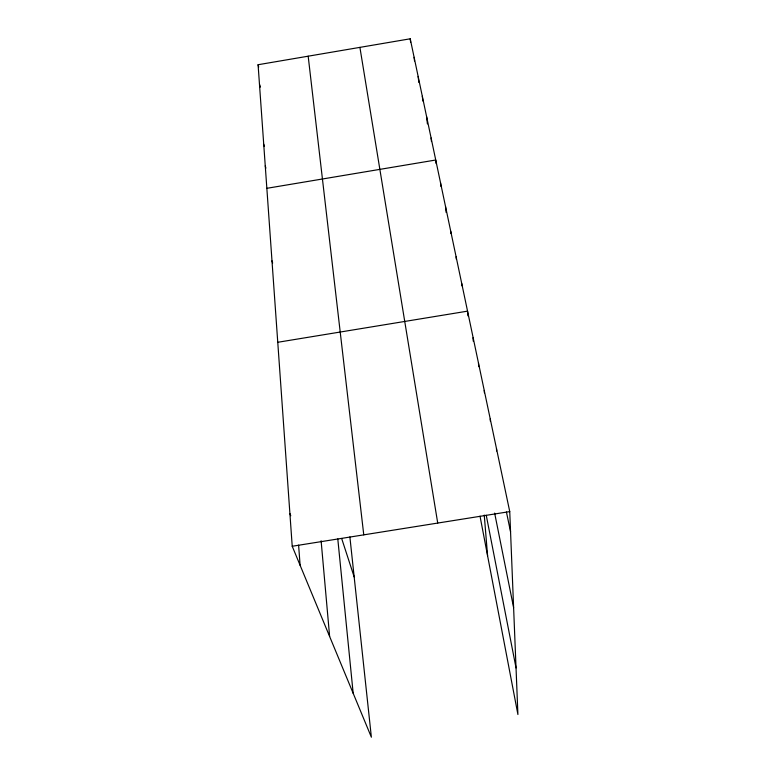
<?xml version="1.0" encoding="UTF-8"?>
<svg xmlns="http://www.w3.org/2000/svg" width="776" height="776" viewBox="0 0 776 776"><rect width="100%" height="100%" fill="white"/><g stroke="black" fill="none" stroke-linecap="round" stroke-linejoin="round"><path stroke-width="1.16" d="M349.879 536.924L371.374 737.2L292.222 546.255L258.088 64.728L410.223 38.8L509.745 511.588L517.912 714.512L480.024 516.176M266.847 188.316L435.743 160.011L436.102 163.561M277.76 342.284L467.55 311.147L467.938 315.851M292.222 546.255L509.745 511.588M289.904 513.576L290.767 515.759M341.653 538.457L354.176 576.898M271.988 260.843L272.657 263.074M265.256 165.87L265.896 168.169M263.724 144.22L264.354 146.528M259.727 84.768L260.348 87.106M258.088 64.728L258.689 67.066M506.427 512.005L510.56 531.841M494.642 513.101L513.605 607.589M486.251 515.274L516.04 667.913M359.909 47.375L437.722 523.063M308.179 56.192L363.769 534.858M410.223 38.8L410.64 42.408M414.122 57.308L414.529 60.916M418.148 76.446L418.817 82.44M422.319 96.253L422.842 101.035M426.635 116.749L427.401 123.917M431.107 137.992L431.475 141.562M440.545 182.855L440.894 186.376M337.793 538.942L353.177 693.308M445.54 206.561L446.103 212.401M450.72 231.19L450.934 233.508M456.113 256.788L456.327 259.194M321.109 540.765L329.635 636.524M461.72 283.415L461.924 285.801M484.253 515.06L487.58 555.752M473.001 337.764L473.273 341.236M298.605 545.14L300.108 565.297M478.472 363.013L478.734 366.621M484.243 390.444L484.408 392.801M490.238 418.953L490.383 421.261M496.485 448.596L496.611 450.982"/></g></svg>
